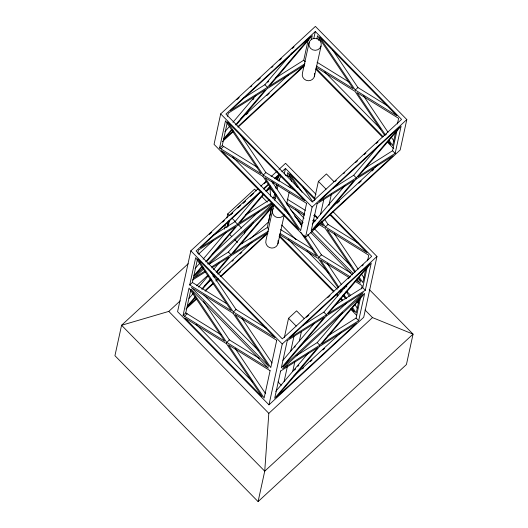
<?xml version="1.0" encoding="UTF-8"?>
<svg xmlns="http://www.w3.org/2000/svg" width="528" height="528" viewBox="0 0 528 528"><rect width="100%" height="100%" fill="white"/><g stroke="black" fill="none" stroke-linecap="round" stroke-linejoin="round"><path stroke-width="0.79" d="M258.086 501.6L406.428 364.551L413.061 334.132L372.478 317.585L268.818 413.351L264.726 471.174L258.086 501.6L114.939 355.7L121.572 325.274L188.173 263.743M224.459 229.152L225.502 224.341M226.888 217.925L227.753 213.913L254.562 189.149L256.285 190.905M226.882 227.707L228.268 221.285M227.515 226.42L228.703 220.915M228.261 226.175L229.475 220.559M242.405 243.52L242.92 241.118M244.484 233.897L244.999 231.488L251.15 225.812M250.087 238.986L268.521 221.965L271.808 206.725L267.267 227.548L239.765 244.88M257.803 188.945L190.832 250.82L177.566 311.665L268.976 404.831L363.7 317.315L376.966 256.469L332.699 211.352M220.684 113.909L214.051 144.335L305.461 237.501L400.184 149.985L406.817 119.566L315.407 26.4L220.684 113.909L312.094 207.075L305.461 237.501M183.077 315.381L189.031 288.07L224.756 341.174L183.077 315.381L185.764 312.906L190.839 289.615M189.71 284.955L195.67 257.651L231.389 310.748L189.71 284.955L192.397 282.48L197.472 259.189M219.562 148.051L225.515 120.747L261.241 173.844L219.562 148.051L222.242 145.576L227.324 122.285M197.743 253.275L198.442 250.061L235.567 226.664L205.676 261.848M227.594 116.365L228.294 113.157L265.419 89.753L235.521 124.945M272.527 197.993L273.9 197.122L274.778 193.109M275.827 188.291L276.705 184.272M277.576 180.259L278.454 176.24M275.563 77.986L303.752 60.218L308.128 40.141M273.847 204.283L265.993 240.306A6.217 6.019 12.3 0 0 271.854 248.074A6.217 6.019 12.3 0 0 277.985 240.676M274.718 200.277L275.946 194.674M277.167 189.07L278.038 185.064M278.909 181.064L279.259 179.461M309.111 42.557L302.478 72.976A6.217 6.019 12.3 0 0 308.332 80.744A6.217 6.019 12.3 0 0 314.47 73.346M311.414 39.567L312.292 35.548L269.214 86.255L304.966 63.723M284.242 174.022L285.463 168.419L314.78 198.304M313.744 38.722L315.315 31.515L401.551 119.407L312.187 201.967L225.951 114.074L315.315 31.515M287.008 175.824L287.707 172.616L297.785 187.592M316.859 38.92L317.559 35.706L353.285 88.81L316.47 66.026M288.988 176.563L289.516 174.154M318.668 40.458L319.189 38.049M277.933 243.791L284.216 214.969M285.087 210.969L285.437 209.365M286.658 203.762L289.1 192.555M290.149 187.75L290.499 186.146M314.411 76.461L321.044 46.042A6.217 6.019 12.3 0 0 313.579 38.425A6.217 6.019 12.3 0 0 310.609 48.424A6.217 6.019 12.3 0 0 321.044 46.042M268.976 404.831L282.242 343.985L376.966 256.469M284.354 337.498L288.545 318.285L296.584 310.853L304.234 318.641M314.206 200.594L318.397 181.375L326.436 173.943L334.079 181.738M284.09 381.559L287.529 365.798M290.723 351.133L293.99 336.164M320.575 214.229L323.842 199.254M294.763 347.345L295.046 346.051M292.73 371.389L294.796 361.904M299.363 340.969L301.429 331.485M328.931 205.352L331.452 193.789M359.165 299.31L356.189 312.965L352.519 307.514M361.436 288.869L362.142 285.655L355.192 281.358M365.798 268.884L362.822 282.539L359.152 277.094M367.547 260.852L368.775 255.229L327.096 229.442L355.489 271.649M395.644 131.98L392.667 145.636L389.004 140.184M397.399 123.948L398.62 118.325L356.941 92.532L385.341 134.739M327.901 335.841L356.09 318.074L360.644 297.191M335.221 304.986L362.723 287.654L367.105 267.571M364.386 168.511L392.575 150.744L397.129 129.862M358.677 320.714L364.63 293.403L321.552 344.111L358.677 320.714L356.09 318.074M365.31 290.288L371.263 262.984L328.185 313.685L365.31 290.288L362.723 287.654M395.162 153.384L401.115 126.073L358.037 176.781L395.162 153.384L392.575 150.744M224.928 131.729L229.198 126.707M232.934 122.305L255.895 95.291M242.867 98.591L264.871 84.724L289.337 55.928M290.4 54.674L291.997 52.8M252.886 99.785L253.948 98.531M267.689 82.361L268.752 81.114M223.78 138.765L231.785 129.34M267.458 87.358L310.537 36.656L230.327 110.755L267.458 87.358L264.871 84.724M232.069 129.967L224.09 139.352L233.138 130.997M236.326 124.958L267.175 88.651L304.3 65.254L237.963 126.542M195.076 268.64L199.881 262.984M203.089 259.215L226.043 232.195M213.015 235.495L235.019 221.628L260.014 192.205M193.928 275.675L201.934 266.244M261.386 191.387L200.475 247.665L237.607 224.268L263.135 194.218M265.795 191.09L270.052 186.08M275.9 179.197L279.622 174.814M202.224 266.871L194.245 276.263L203.287 267.901M206.474 261.862L237.323 225.555L272.389 203.458M263.828 194.363L239.362 223.159L271.676 202.792M266.488 191.235L270.211 186.853M272.87 183.724L273.933 182.47M276.593 179.342L280.315 174.959M188.978 298.432L193.248 293.403M198.587 287.12L208.197 275.814M213.536 269.531L219.41 262.614M209.134 264.185L228.386 252.054L253.684 222.275M187.295 306.095L195.301 296.67M201.709 289.133L210.25 279.074M212.923 275.933L213.985 274.679M216.124 272.164L228.934 257.083L211.748 267.92M211.721 266.818L230.974 254.687L273.524 204.607M195.584 297.297L187.612 306.682L196.654 298.327M202.501 289.159L211.009 279.14M213.14 276.639L214.203 275.385M216.863 272.257L230.69 255.981L267.821 232.584L220.176 276.599M273.682 205.379L232.729 253.585L268.481 231.053M312.226 224.057L344.87 185.632M332.6 188.542L353.694 175.25L379.223 145.2M356.281 177.89L399.359 127.182L319.15 201.287L356.281 177.89L353.694 175.25M282.896 360.347L314.497 323.156M302.749 325.453L323.842 312.154L348.308 283.358M345.807 287.265L346.87 286.011M326.429 314.794L369.514 264.086L289.304 338.191L326.429 314.794L323.842 312.154M275.741 391.38L308.385 352.961M296.116 355.872L317.209 342.58L342.738 312.53M294.578 370.174L295.64 368.92M297.772 366.419L298.835 365.165M319.796 345.22L362.881 294.512L282.671 368.617L319.796 345.22L317.209 342.58M236.788 99.766L239.197 97.535M250.661 86.948L251.863 85.833M257.895 80.263L260.311 78.032M271.768 67.445L272.969 66.33M279.609 60.205L281.417 58.535M292.268 48.503L294.083 46.834M240.808 118.892L288.446 74.87M246.319 114.523L248.127 112.853M266.845 95.561L269.26 93.331M222.334 141.709L233.204 131.663M238.036 127.202L304.451 65.842M220.955 148.916L223.634 146.434M263.215 175.058L304.894 200.851L227.489 121.961L263.215 175.058L265.894 172.583L295.066 190.641M355.258 90.024L396.937 115.817L319.532 36.927L355.258 90.024L357.938 87.549L387.11 105.6M260.819 186.16L266.251 181.144M271.075 176.682L277.108 171.112M278.923 169.435L285.556 163.304L316.028 194.363M232.333 213.035L229.475 215.675L227.753 213.913M237.758 208.019L240.775 205.24M243.184 203.009L244.992 201.34M250.417 196.33L253.427 193.545M209.352 234.439L211.761 232.214M222.618 222.182L224.426 220.513M231.059 214.381L232.868 212.711M243.124 203.24L245.533 201.01M264.231 183.737L266.64 181.507M260.707 191.288L196.099 250.978L282.335 338.87L371.699 256.311L330.304 214.124M263.723 188.503L268.554 184.041M274.593 178.457L278.824 174.557M281.84 171.765L285.463 168.419M263.802 189.163L268.627 184.701M275.26 178.576L279.484 174.676M198.462 254.239L213.602 240.253M266.277 191.585L269.914 188.232L275.108 193.525M212.157 254.681L259.202 211.22M207.511 264L272.639 203.828M203.491 269.174L193.842 278.084L204.844 271.154M208.923 264.158L273.451 204.541M369.197 289.417L413.061 334.132L264.726 471.174L121.572 325.274L168.788 311.401L180.239 300.821M196.508 285.787L207.959 275.207M204.323 286.216L210.956 280.091M213.972 277.306L215.173 276.19M217.589 273.959L251.962 242.2M218.288 274.045L220.704 271.814M232.175 261.215L233.383 260.099M240.022 253.961L241.837 252.292M205.102 290.525L212.936 283.285M215.952 280.5L217.76 278.824M185.856 309.038L196.72 298.993M205.174 291.185L213.629 283.378M216.044 281.147L218.46 278.916M220.876 276.679L267.967 233.171M184.47 316.246L187.156 313.764M335.095 181.533L336.303 180.418M343.556 173.712L344.771 172.59M355.654 162.538L357.469 160.862M364.122 154.717L365.93 153.041M376.213 143.543L378.028 141.867M385.282 135.161L386.496 134.046M312.094 207.075L406.817 119.566M330.673 208.454L377.837 164.875M337.088 203.254L339.497 201.029M358.776 183.223L361.185 180.992M372.029 170.98L373.831 169.31M233.363 311.969L275.042 337.755L197.637 258.872L233.363 311.969L236.042 309.487L266.607 328.403M321.743 221.483L325.406 226.934L328.086 224.453L357.958 242.939M226.73 342.388L268.409 368.181L191.004 289.291L226.73 342.388L229.409 339.913L259.281 358.4M304.115 235.574L318.773 257.354L321.453 254.879L350.625 272.93M306.451 317.321L308.873 315.084M327.617 297.766L330.033 295.528M348.176 278.771L350.599 276.533M362.089 265.921L363.297 264.805M300.214 345.919L346.777 302.9M293.581 376.339L341.359 332.204M302.412 368.914L303.613 367.805M310.24 361.68L312.048 360.01M322.892 349.991L324.7 348.322M245.711 214.889L269.775 199.723M192.496 280.051L205.557 271.814M317.071 62.258L349.021 82.031M316.074 67.247L354.974 91.318L384.747 135.564M222.242 145.576L257.671 167.495M287.219 199.168L305.276 210.342M313.612 215.497L317.783 218.077M286.625 202.93L304.682 214.111M313.711 219.694L315.797 220.981M319.961 223.562L323.433 225.713L321.143 222.308M325.406 226.934L367.085 252.721L329.538 214.454M286.915 204.58L304.286 215.325M312.622 220.486L314.701 221.773M318.872 224.354L325.123 228.221L354.895 272.468M280.586 229.588L312.536 249.361M279.992 233.356L316.8 256.133L300.769 232.307M318.773 257.354L350.031 276.698M356.281 280.566L360.452 283.147L356.407 279.022M279.589 234.577L318.49 258.647L338.184 287.918M348.942 277.49L320.463 259.862L338.778 287.093M192.397 282.48L226.433 303.541M185.764 312.906L221.186 334.825M324.641 71.881L380.675 128.984M316.186 68.468L383.189 136.759M387.809 141.471L390.7 144.415L388.41 141.009M315.579 68.97L382.265 136.937M387.44 142.21L393.769 148.658M303.752 60.218L305.303 61.802M318.397 181.375L326.04 189.169M315.097 199.736L289.681 173.831L302.049 192.212M314.49 214.579L317.77 217.919M295.37 209.372L304.036 218.203M314.431 228.802L350.823 265.894M290.374 209.497L303.085 222.446M311.751 231.277L353.338 273.669M357.958 278.375L360.848 281.318L358.103 277.233M294.598 216.031L302.108 223.687M310.774 232.518L352.361 274.903M273.9 197.122L275.451 198.706M232.597 156.915L289.205 214.612M261.657 196.383L267.3 202.125M281.642 225.007L296.017 239.653M306.94 250.787L328.786 273.055M346.612 291.218L350.632 295.317M356.961 301.765L358.684 303.521M365.006 309.969L372.478 317.585M288.156 239.21L337.253 289.252M338.989 291.014L340.725 292.783M343.035 295.139L344.764 296.901M279.701 235.798L334 291.139M336.884 294.083L338.039 295.258M340.93 298.201L342.665 299.97M351.325 308.801L354.215 311.744L351.925 308.339M279.094 236.3L333.709 291.964M336.013 294.307L337.735 296.063M340.039 298.406L342.335 300.749M350.387 308.953L356.71 315.401M267.267 227.548L268.818 229.132M232.03 218.275L235.415 221.72M238.234 224.598L241.619 228.043M235.019 221.628L237.607 224.268M229.667 234.458L231.759 236.59M234.901 239.791L237.521 242.464M228.386 252.054L230.974 254.687M288.545 318.285L296.188 326.073M190.832 250.82L282.242 343.985M203.9 295L258.199 350.341M278.005 381.909L281.285 385.249M196.112 324.245L252.721 381.942M168.788 311.401L268.818 413.351M332.746 50.107L357.938 87.549M363.29 95.502L388.021 132.264M391.228 137.029L393.974 141.115M302.438 186.331L312.972 201.993M324.878 219.688L328.086 224.453M334.356 233.772L358.169 269.168M361.376 273.933L364.129 278.018M297.178 218.797L301.759 225.608M307.712 234.458L321.453 254.879M327.261 263.512L341.464 284.618M343.292 287.338L344.21 288.704M346.045 291.423L349.246 296.188M354.743 304.359L357.496 308.444M240.247 134.462L265.894 172.583M271.702 181.223L301.93 226.149M340.613 289.819L341.986 291.859M343.82 294.584L346.566 298.67M285.199 209.167L287.034 211.886M340.019 290.638L340.936 292.004M343.226 295.403L345.51 298.808M210.395 271.366L236.042 309.487M241.857 318.127L272.085 363.053M203.3 301.112L229.409 339.913M235.217 348.553L265.452 393.479M269.914 188.232L270.659 196.291M283.919 214.804A6.217 6.019 12.3 0 1 275.398 216.751A6.217 6.019 12.3 0 1 273.273 208.448M289.542 185.599A6.217 6.019 12.3 0 1 288.235 186.516M279.022 181.012A6.217 6.019 12.3 0 1 280.916 176.807M285.338 175.177A6.217 6.019 12.3 0 1 291.436 181.394M270.098 370.689L264.145 398L228.419 344.903L270.098 370.689M276.731 340.27L270.778 367.574L235.052 314.477L276.731 340.27M306.583 203.359L300.623 230.67L264.904 177.573L306.583 203.359M280.632 371.012L274.679 398.317L317.757 347.615L280.632 371.012M287.265 340.586L281.312 367.897L324.397 317.189L287.265 340.586M317.117 203.683L311.164 230.987L354.242 180.286L317.117 203.683M355.997 179.177L312.919 229.885L393.129 155.78L355.997 179.177M326.146 316.081L283.067 366.788L363.277 292.684L326.146 316.081M319.513 346.507L276.434 397.214L356.644 323.11L319.513 346.507M262.931 176.352L221.252 150.559L298.657 229.449L262.931 176.352M233.079 313.256L191.4 287.47L268.805 366.353L233.079 313.256M226.446 343.682L184.767 317.889L262.172 396.779L226.446 343.682"/></g></svg>
